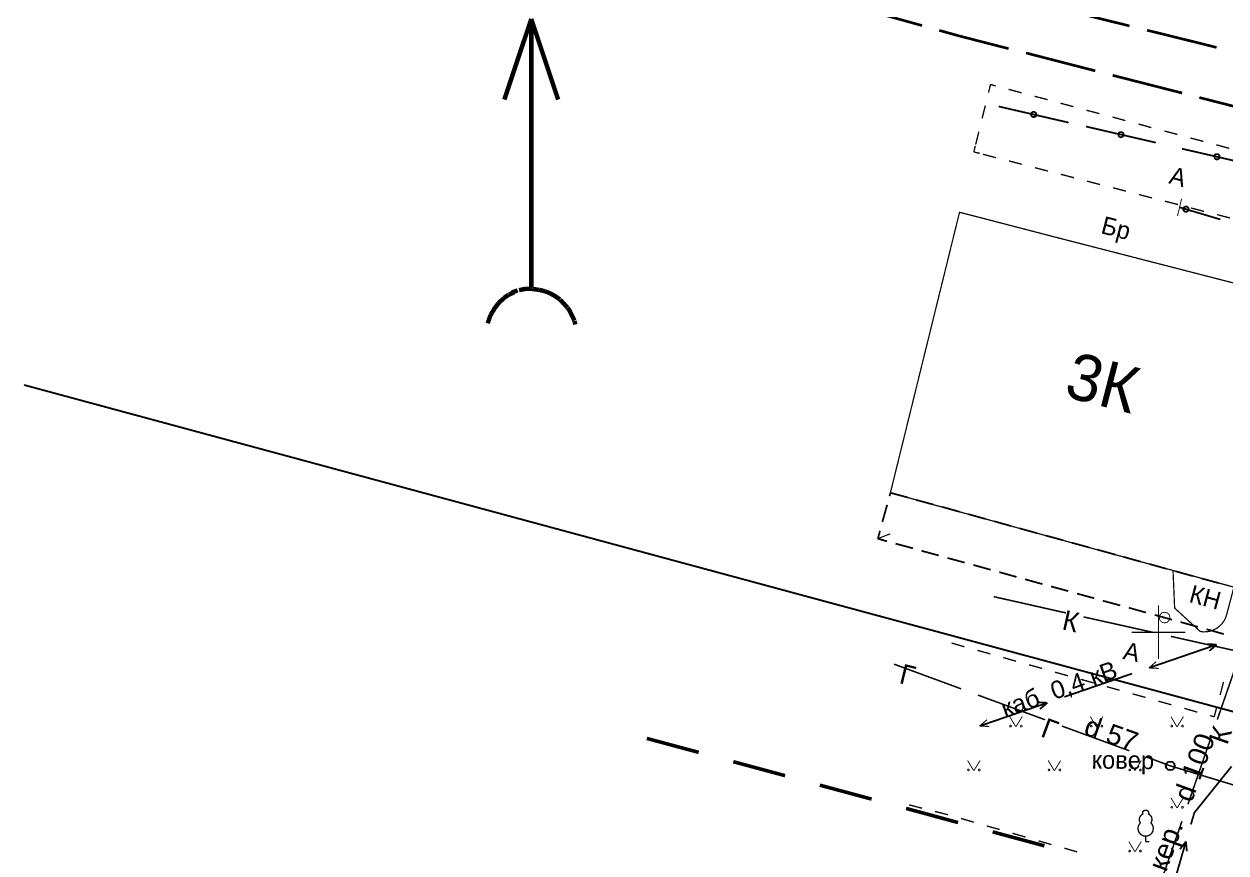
# Model space of a CAD drawing. Extents: x -2634 to -2115, y -2142 to -1393.
# Drawn here: x -2563.3 to -2496.2, y -1762.3 to -1716 of the extents above; entities that cross this region are included whole.
import ezdxf

# ---------------------------------------------------------------- set-up
doc = ezdxf.new("R2010")
doc.units = 0
doc.header["$MEASUREMENT"] = 0
for name, color, linetype in [('500_Дополн-Бордюры__п', 7, 'Continuous'), ('500_Дороги-Проезжие_ч', 7, 'Continuous'), ('500_Линии_-Линии_связ', 7, 'Continuous'), ('500_Линии_-Электрокаб', 7, 'Continuous'), ('500_Объект-Опоры', 7, 'Continuous'), ('500_Растит-Газоны__са', 7, 'Continuous'), ('500_Растит-Лес_и_лесо', 7, 'Continuous'), ('500_Строен-Дополнения', 7, 'Continuous'), ('500_Строен-Здания', 7, 'Continuous'), ('500_Трубоп-Водопровод', 7, 'Continuous'), ('500_Трубоп-Газопровод', 7, 'Continuous'), ('500_Трубоп-Канализаци', 7, 'Continuous'), ('500_Трубоп-Смотровые_', 7, 'Continuous'), ('ЗАЯВКИ-Условные_з', 7, 'Continuous'), ('Красные_ли-Красные_ли', 7, 'Continuous'), ('Красные_ли-Линии_регу', 7, 'Continuous')]:
    doc.layers.add(name, color=color, linetype=linetype)
doc.styles.add('TARIAL', font='Arial')

# ---------------------------------------------------------------- blocks, each defined once
blk = doc.blocks.new('block_25')
at = {"layer": '500_Растит-Газоны__са', "color": 0, "const_width": 0.05}
for points in [[(2.35, 3.02), (2.69, 2.45)], [(2.7, 2.45), (3.05, 3.02)], [(0, 0.57), (0.34, 0)], [(0.35, 0), (0.7, 0.57)]]:
    blk.add_lwpolyline(points, dxfattribs=at)
for points in [[(2.4, 2.54), (2.42, 2.53), (2.44, 2.51), (2.45, 2.49), (2.44, 2.46), (2.42, 2.45), (2.4, 2.44), (2.37, 2.45), (2.36, 2.46), (2.35, 2.49), (2.36, 2.51), (2.37, 2.53)], [(3, 2.54), (3.02, 2.53), (3.04, 2.51), (3.05, 2.49), (3.04, 2.46), (3.02, 2.44), (3, 2.44), (2.97, 2.44), (2.96, 2.46), (2.95, 2.49), (2.96, 2.51), (2.97, 2.53)], [(0.05, 0.09), (0.07, 0.08), (0.09, 0.06), (0.1, 0.04), (0.09, 0.01), (0.07, 0), (0.05, -0.01), (0.02, 0), (0.01, 0.01), (0, 0.04), (0.01, 0.06), (0.02, 0.08)], [(0.65, 0.09), (0.68, 0.08), (0.69, 0.06), (0.7, 0.04), (0.69, 0.01), (0.68, -0.01), (0.65, -0.01), (0.63, -0.01), (0.61, 0.01), (0.6, 0.04), (0.61, 0.06), (0.63, 0.08)]]:
    blk.add_lwpolyline(points, close=True, dxfattribs=at)

msp = doc.modelspace()

# ---------------------------------------------------------------- linework, layer by layer
at = {"layer": '500_Дополн-Бордюры__п', "color": 1, "const_width": 0.075}
for points in [[(-2509.38, -1719.4), (-2509.49, -1719.85)], [(-2509.09, -1719.48), (-2509.38, -1719.4)], [(-2507.64, -1719.87), (-2508.37, -1719.67)], [(-2509.67, -1720.58), (-2509.85, -1721.3)], [(-2506.19, -1720.25), (-2506.92, -1720.06)], [(-2504.75, -1720.64), (-2505.47, -1720.45)], [(-2503.3, -1721.03), (-2504.02, -1720.84)], [(-2501.85, -1721.42), (-2502.57, -1721.22)], [(-2500.4, -1721.81), (-2501.12, -1721.61)], [(-2510.03, -1722.03), (-2510.21, -1722.76)], [(-2498.95, -1722.19), (-2499.67, -1722)], [(-2497.5, -1722.58), (-2498.22, -1722.39)], [(-2510.32, -1723.17), (-2509.98, -1723.25)], [(-2510.31, -1723.17), (-2510.23, -1722.83)], [(-2496.05, -1722.97), (-2496.78, -1722.77)], [(-2509.08, -1723.49), (-2509.8, -1723.3)], [(-2507.63, -1723.86), (-2508.35, -1723.67)], [(-2506.17, -1724.24), (-2506.9, -1724.05)], [(-2504.72, -1724.61), (-2505.45, -1724.42)], [(-2503.27, -1724.99), (-2503.99, -1724.8)], [(-2501.82, -1725.36), (-2502.54, -1725.17)], [(-2500.36, -1725.74), (-2501.09, -1725.55)], [(-2498.91, -1726.11), (-2499.64, -1725.92)], [(-2497.46, -1726.49), (-2498.19, -1726.3)], [(-2496.01, -1726.86), (-2496.73, -1726.67)], [(-2511.56, -1750.6), (-2510.84, -1750.81)], [(-2510.11, -1751.01), (-2509.39, -1751.21)], [(-2508.67, -1751.41), (-2507.95, -1751.62)], [(-2507.23, -1751.82), (-2506.5, -1752.02)], [(-2505.78, -1752.23), (-2505.06, -1752.43)], [(-2504.34, -1752.63), (-2503.62, -1752.83)], [(-2496.56, -1753.5), (-2496.37, -1752.77)], [(-2502.89, -1753.04), (-2502.17, -1753.24)], [(-2501.45, -1753.44), (-2500.73, -1753.64)], [(-2500.01, -1753.85), (-2499.28, -1754.05)], [(-2498.56, -1754.25), (-2497.84, -1754.46)], [(-2497.12, -1754.66), (-2496.89, -1754.72)], [(-2496.89, -1754.72), (-2496.76, -1754.22)], [(-2513.93, -1759.64), (-2513.2, -1759.83)], [(-2512.48, -1760.01), (-2511.77, -1760.19)], [(-2511.77, -1760.19), (-2511.75, -1760.19)], [(-2511.03, -1760.4), (-2510.31, -1760.61)], [(-2509.59, -1760.82), (-2508.87, -1761.02)], [(-2508.15, -1761.23), (-2507.42, -1761.44)], [(-2506.7, -1761.65), (-2505.98, -1761.86)], [(-2505.26, -1762.06), (-2504.54, -1762.27)]]:
    msp.add_lwpolyline(points, dxfattribs=at)
at = {"layer": '500_Линии_-Линии_связ', "color": 0}
for points, const_width in [([(-2508.92, -1720.63), (-2505.02, -1721.53)], 0.1), ([(-2504.05, -1721.75), (-2500.15, -1722.65)], 0.1), ([(-2498.69, -1722.99), (-2494.87, -1723.87)], 0.1), ([(-2498.71, -1725.78), (-2498.94, -1726.75)], 0.05), ([(-2496.55, -1726.94), (-2498.83, -1726.26)], 0.1), ([(-2498.83, -1726.26), (-2498.11, -1726.48)], 0.1)]:
    msp.add_lwpolyline(points, dxfattribs=dict(at, const_width=const_width))
at = {"layer": '500_Линии_-Линии_связ', "color": 0, "const_width": 0.1}
for points in [[(-2506.94, -1720.93), (-2506.87, -1720.97), (-2506.83, -1721.03), (-2506.82, -1721.11), (-2506.86, -1721.18), (-2506.93, -1721.22), (-2507, -1721.22), (-2507.07, -1721.19), (-2507.11, -1721.12), (-2507.12, -1721.04), (-2507.08, -1720.98), (-2507.01, -1720.93)], [(-2502.06, -1722.06), (-2502, -1722.09), (-2501.95, -1722.16), (-2501.95, -1722.23), (-2501.99, -1722.3), (-2502.05, -1722.34), (-2502.13, -1722.35), (-2502.2, -1722.31), (-2502.24, -1722.25), (-2502.24, -1722.17), (-2502.21, -1722.1), (-2502.14, -1722.06)], [(-2496.7, -1723.29), (-2496.64, -1723.33), (-2496.59, -1723.39), (-2496.59, -1723.47), (-2496.63, -1723.54), (-2496.69, -1723.58), (-2496.77, -1723.58), (-2496.84, -1723.55), (-2496.88, -1723.48), (-2496.88, -1723.4), (-2496.85, -1723.33), (-2496.78, -1723.29)], [(-2498.51, -1726.51), (-2498.58, -1726.47), (-2498.62, -1726.4), (-2498.61, -1726.33), (-2498.57, -1726.26), (-2498.5, -1726.22), (-2498.43, -1726.22), (-2498.36, -1726.27), (-2498.32, -1726.33), (-2498.33, -1726.41), (-2498.37, -1726.48), (-2498.44, -1726.51)]]:
    msp.add_lwpolyline(points, close=True, dxfattribs=at)
at = {"layer": '500_Линии_-Электрокаб', "color": 1}
for points, const_width in [([(-2500.53, -1751.99), (-2496.75, -1750.69)], 0.1), ([(-2497.29, -1750.66), (-2496.75, -1750.69)], 0.1), ([(-2497.16, -1751.04), (-2496.75, -1750.69)], 0.1), ([(-2500.53, -1751.99), (-2500.13, -1751.64)], 0.06), ([(-2500.53, -1751.99), (-2500, -1752.02)], 0.06), ([(-2505.26, -1753.61), (-2501.48, -1752.31)], 0.1), ([(-2509.99, -1755.24), (-2506.21, -1753.94)], 0.1), ([(-2506.75, -1753.91), (-2506.21, -1753.94)], 0.1), ([(-2506.62, -1754.29), (-2506.21, -1753.94)], 0.1), ([(-2509.99, -1755.24), (-2509.58, -1754.89)], 0.06), ([(-2509.99, -1755.24), (-2509.45, -1755.26)], 0.06), ([(-2498, -1760.08), (-2495.92, -1757.49)], 0.1), ([(-2498.19, -1760.73), (-2498, -1760.08)], 0.1), ([(-2499.58, -1765.53), (-2498.47, -1761.69)], 0.1), ([(-2498.8, -1762.12), (-2498.47, -1761.69)], 0.1), ([(-2498.42, -1762.23), (-2498.47, -1761.69)], 0.1)]:
    msp.add_lwpolyline(points, dxfattribs=dict(at, const_width=const_width))
at = {"layer": '500_Объект-Опоры', "color": 1, "const_width": 0.05}
msp.add_lwpolyline([(-2499.66, -1748.88), (-2499.51, -1748.92), (-2499.4, -1749.03), (-2499.36, -1749.18), (-2499.4, -1749.33), (-2499.51, -1749.44), (-2499.66, -1749.48), (-2499.81, -1749.44), (-2499.92, -1749.33), (-2499.96, -1749.18), (-2499.92, -1749.03), (-2499.81, -1748.92)], close=True, dxfattribs=at)
at = {"layer": '500_Растит-Лес_и_лесо', "color": 94, "const_width": 0.075}
msp.add_lwpolyline([(-2500.72, -1761.39), (-2500.8, -1761.38), (-2500.88, -1761.36), (-2500.93, -1761.33), (-2500.99, -1761.29), (-2501.02, -1761.26), (-2501.07, -1761.21), (-2501.1, -1761.15), (-2501.12, -1761.1), (-2501.14, -1761.03), (-2501.14, -1760.96), (-2501.14, -1760.9), (-2501.13, -1760.84), (-2501.1, -1760.78), (-2501.08, -1760.74), (-2501.05, -1760.69), (-2501.01, -1760.65), (-2501.04, -1760.6), (-2501.06, -1760.55), (-2501.07, -1760.49), (-2501.07, -1760.43), (-2501.06, -1760.37), (-2501.04, -1760.32), (-2501.01, -1760.27), (-2500.97, -1760.22), (-2500.93, -1760.18), (-2500.88, -1760.15), (-2500.89, -1760.11), (-2500.89, -1760.08), (-2500.88, -1760.03), (-2500.85, -1759.99), (-2500.82, -1759.97), (-2500.77, -1759.95), (-2500.74, -1759.94), (-2500.71, -1759.94), (-2500.67, -1759.94), (-2500.63, -1759.96), (-2500.59, -1759.99), (-2500.56, -1760.03), (-2500.55, -1760.07), (-2500.54, -1760.11), (-2500.54, -1760.14), (-2500.55, -1760.16), (-2500.5, -1760.18), (-2500.47, -1760.22), (-2500.44, -1760.25), (-2500.41, -1760.28), (-2500.39, -1760.32), (-2500.38, -1760.37), (-2500.37, -1760.42), (-2500.37, -1760.47), (-2500.37, -1760.52), (-2500.38, -1760.56), (-2500.4, -1760.6), (-2500.42, -1760.65), (-2500.4, -1760.68), (-2500.36, -1760.73), (-2500.33, -1760.78), (-2500.31, -1760.85), (-2500.29, -1760.91), (-2500.29, -1760.97), (-2500.3, -1761.02), (-2500.31, -1761.09), (-2500.33, -1761.15), (-2500.37, -1761.21), (-2500.41, -1761.26), (-2500.47, -1761.31), (-2500.53, -1761.34), (-2500.6, -1761.37), (-2500.67, -1761.38)], close=True, dxfattribs=at)
for points in [[(-2500.72, -1761.69), (-2500.72, -1761.39)], [(-2500.52, -1761.69), (-2500.72, -1761.69)]]:
    msp.add_lwpolyline(points, dxfattribs=at)
at = {"layer": '500_Строен-Дополнения', "color": 0}
for points, const_width in [([(-2515.02, -1742.4), (-2514.97, -1742.21)], 0.1), ([(-2514.97, -1742.21), (-2514, -1742.47)], 0.1), ([(-2513.52, -1742.61), (-2512.56, -1742.87)], 0.1), ([(-2515.42, -1743.84), (-2515.15, -1742.88)], 0.1), ([(-2512.07, -1743), (-2511.11, -1743.27)], 0.1), ([(-2510.63, -1743.4), (-2509.66, -1743.67)], 0.1), ([(-2509.18, -1743.8), (-2508.22, -1744.07)], 0.1), ([(-2515.67, -1744.77), (-2515.55, -1744.33)], 0.1), ([(-2515.67, -1744.77), (-2514.98, -1744.5)], 0.065), ([(-2507.74, -1744.2), (-2506.77, -1744.47)], 0.1), ([(-2506.29, -1744.6), (-2505.33, -1744.86)], 0.1), ([(-2515.16, -1744.92), (-2515.67, -1744.77)], 0.1), ([(-2515.67, -1744.77), (-2515.24, -1744.89)], 0.065), ([(-2513.71, -1745.31), (-2514.68, -1745.05)], 0.1), ([(-2504.84, -1745), (-2503.88, -1745.26)], 0.1), ([(-2503.4, -1745.39), (-2502.43, -1745.66)], 0.1), ([(-2512.27, -1745.71), (-2513.23, -1745.45)], 0.1), ([(-2510.82, -1746.11), (-2511.78, -1745.85)], 0.1), ([(-2501.95, -1745.79), (-2500.99, -1746.06)], 0.1), ([(-2509.37, -1746.51), (-2510.34, -1746.24)], 0.1), ([(-2507.93, -1746.91), (-2508.89, -1746.64)], 0.1), ([(-2500.5, -1746.19), (-2499.54, -1746.46)], 0.1), ([(-2499.06, -1746.59), (-2498.09, -1746.86)], 0.1), ([(-2506.48, -1747.31), (-2507.45, -1747.04)], 0.1), ([(-2497.61, -1746.99), (-2496.65, -1747.25)], 0.1), ([(-2505.04, -1747.7), (-2506, -1747.44)], 0.1), ([(-2503.59, -1748.1), (-2504.55, -1747.84)], 0.1), ([(-2502.14, -1748.5), (-2503.11, -1748.24)], 0.1), ([(-2500.7, -1748.9), (-2501.66, -1748.63)], 0.1), ([(-2499.25, -1749.3), (-2500.21, -1749.03)], 0.1), ([(-2497.8, -1749.7), (-2498.77, -1749.43)], 0.1), ([(-2496.36, -1750.1), (-2497.32, -1749.83)], 0.1)]:
    msp.add_lwpolyline(points, dxfattribs=dict(at, const_width=const_width))
at = {"layer": '500_Строен-Здания', "color": 0, "const_width": 0.07}
for points in [[(-2511.11, -1726.54), (-2509.83, -1726.87), (-2506.26, -1727.8), (-2493.91, -1730.98), (-2493.65, -1731.05), (-2491.92, -1731.5), (-2491.67, -1731.56), (-2490.96, -1731.75), (-2491.04, -1732.04), (-2491.13, -1732.34), (-2491.72, -1734.65), (-2491.8, -1734.99), (-2493.42, -1741.33), (-2494.18, -1744.3), (-2495.05, -1747.69), (-2495.79, -1747.48), (-2496.24, -1747.36), (-2499.19, -1746.55), (-2500.77, -1746.12), (-2507.39, -1744.3), (-2509.66, -1743.67), (-2512.47, -1742.9), (-2514.56, -1742.32), (-2514.97, -1742.21)], [(-2495.79, -1747.48), (-2496.19, -1748.99), (-2496.25, -1749.18), (-2496.34, -1749.36), (-2496.46, -1749.52), (-2496.59, -1749.66), (-2496.75, -1749.78), (-2496.93, -1749.87), (-2497.12, -1749.94), (-2497.31, -1749.97), (-2497.51, -1749.98), (-2497.68, -1749.95), (-2499.1, -1748.65), (-2499.19, -1746.55)]]:
    msp.add_lwpolyline(points, close=True, dxfattribs=at)
at = {"layer": '500_Трубоп-Водопровод', "color": 94, "const_width": 0.15}
for points in [[(-2517.06, -1715.04), (-2513.2, -1716.11)], [(-2512.24, -1716.38), (-2511.13, -1716.69)], [(-2511.13, -1716.69), (-2508.37, -1717.4)], [(-2507.4, -1717.64), (-2503.53, -1718.64)], [(-2502.56, -1718.89), (-2498.68, -1719.88)], [(-2497.72, -1720.13), (-2493.84, -1721.12)]]:
    msp.add_lwpolyline(points, dxfattribs=at)
at = {"layer": '500_Трубоп-Газопровод', "color": 5, "const_width": 0.085}
for points in [[(-2514.77, -1751.78), (-2511.02, -1753.16)], [(-2510.08, -1753.51), (-2506.33, -1754.89)], [(-2505.39, -1755.24), (-2501.63, -1756.62)], [(-2500.7, -1756.96), (-2499.35, -1757.46)], [(-2499.35, -1757.46), (-2500.05, -1757.2)], [(-2499.35, -1757.46), (-2495.52, -1758.62)]]:
    msp.add_lwpolyline(points, dxfattribs=at)
at = {"layer": '500_Трубоп-Канализаци', "color": 34}
for points, const_width in [([(-2505.5, -1715.17), (-2501.62, -1716.13)], 0.15), ([(-2500.64, -1716.37), (-2496.76, -1717.33)], 0.15), ([(-2509.2, -1748.01), (-2508.47, -1748.18)], 0.085), ([(-2505.17, -1748.92), (-2509.07, -1748.04)], 0.085), ([(-2500.29, -1750.01), (-2504.19, -1749.14)], 0.085), ([(-2495.41, -1751.1), (-2499.31, -1750.23)], 0.085), ([(-2495.41, -1751.1), (-2496.72, -1754.88)], 0.085), ([(-2497.05, -1755.83), (-2498.36, -1759.61)], 0.085), ([(-2498.69, -1760.55), (-2500, -1764.33)], 0.085)]:
    msp.add_lwpolyline(points, dxfattribs=dict(at, const_width=const_width))
at = {"layer": '500_Трубоп-Смотровые_', "color": 0}
msp.add_lwpolyline([(-2499.35, -1757.21), (-2499.22, -1757.24), (-2499.13, -1757.34), (-2499.1, -1757.46), (-2499.13, -1757.59), (-2499.22, -1757.68), (-2499.35, -1757.71), (-2499.47, -1757.68), (-2499.56, -1757.59), (-2499.6, -1757.46), (-2499.56, -1757.34), (-2499.47, -1757.24)], close=True, dxfattribs=at)
at = {"layer": 'ЗАЯВКИ-Условные_з', "color": 0, "const_width": 0.25}
for points in [[(-2536.52, -1720.241), (-2535.02, -1715.741)], [(-2535.02, -1730.741), (-2535.02, -1715.741)], [(-2533.52, -1720.241), (-2535.02, -1715.741)], [(-2536.85, -1731.621), (-2536.57, -1731.351)], [(-2536.57, -1731.341), (-2536.28, -1731.141)], [(-2536.27, -1731.141), (-2535.98, -1731.011)], [(-2536.12, -1731.031), (-2535.78, -1730.901)], [(-2535.7, -1730.891), (-2535.32, -1730.811)], [(-2534.98, -1730.821), (-2535.34, -1730.821)], [(-2534.6, -1730.871), (-2534.97, -1730.821)], [(-2534.26, -1730.951), (-2534.59, -1730.871)], [(-2533.95, -1731.071), (-2534.26, -1730.951)], [(-2533.64, -1731.251), (-2533.96, -1731.071)], [(-2533.42, -1731.411), (-2533.65, -1731.251)], [(-2537.3, -1732.291), (-2537.09, -1731.951)], [(-2537.1, -1731.951), (-2536.85, -1731.621)], [(-2533.21, -1731.641), (-2533.41, -1731.421)], [(-2533, -1731.861), (-2533.21, -1731.631)], [(-2532.83, -1732.121), (-2532.99, -1731.871)], [(-2537.45, -1732.741), (-2537.3, -1732.291)], [(-2532.71, -1732.381), (-2532.84, -1732.121)], [(-2532.61, -1732.591), (-2532.71, -1732.381)], [(-2532.56, -1732.811), (-2532.61, -1732.611)]]:
    msp.add_lwpolyline(points, dxfattribs=at)
at = {"layer": 'ЗАЯВКИ-Условные_з', "color": 98, "const_width": 0.065}
for points in [[(-2500, -1751.5), (-2500, -1748.5)], [(-2498.5, -1750), (-2501.5, -1750)]]:
    msp.add_lwpolyline(points, dxfattribs=at)
at = {"layer": 'Красные_ли-Красные_ли', "color": 12}
msp.add_line((-2563.339, -1736.17), (-2481.16, -1758.39), dxfattribs=at)
at = {"layer": 'Красные_ли-Линии_регу', "color": 0, "const_width": 0.2}
for points in [[(-2525.67, -1756.71), (-2528.57, -1755.93)], [(-2520.85, -1758.01), (-2523.74, -1757.23)], [(-2516.02, -1759.32), (-2518.91, -1758.54)], [(-2511.19, -1760.63), (-2514.09, -1759.84)], [(-2506.37, -1761.93), (-2509.26, -1761.15)]]:
    msp.add_lwpolyline(points, dxfattribs=at)

# ---------------------------------------------------------------- block references
at = {"layer": '500_Растит-Газоны__са'}
for p in [(-2510.66, -1757.73), (-2506.16, -1757.73), (-2501.66, -1757.73), (-2501.66, -1762.26)]:
    msp.add_blockref('block_25', p, dxfattribs=at)

# ---------------------------------------------------------------- texts
at = {"layer": '500_Дороги-Проезжие_ч', "color": 0}
for s, rotation, p in [('А', 344.48, (-2499.47, -1724.91)), ('Бр', 345.44, (-2503.27, -1727.7)), ('А', 347.01, (-2502.03, -1751.48))]:
    msp.add_text(s, height=0.99, rotation=rotation, dxfattribs=at).set_placement(p)
at = {"layer": '500_Линии_-Электрокаб', "color": 0, "style": 'TARIAL'}
msp.add_text(' каб  0,4 кВ', height=0.99, rotation=19.65, dxfattribs=at).set_placement((-2508.94, -1754.9))
at = {"layer": '500_Строен-Здания', "color": 5}
for s, height, rotation, p in [('3К', 2.59, 345.5, (-2505.35, -1736.81)), ('КН', 0.99, 344.98, (-2498.35, -1748.3))]:
    msp.add_text(s, height=height, rotation=rotation, dxfattribs=at).set_placement(p)
at = {"layer": '500_Трубоп-Газопровод', "color": 5}
for rotation, p in [(346.23, (-2514.53, -1752.83)), (339.68, (-2506.64, -1755.8))]:
    msp.add_text('Г', height=1.11, rotation=rotation, dxfattribs=at).set_placement(p)
at = {"layer": '500_Трубоп-Газопровод', "color": 5, "style": 'TARIAL'}
msp.add_text('d 57  ', height=1.11, rotation=340.3, dxfattribs=at).set_placement((-2504.24, -1755.68))
at = {"layer": '500_Трубоп-Канализаци', "color": 14}
for rotation, p in [(347.56, (-2505.44, -1749.83)), (70.43, (-2496.17, -1756.34))]:
    msp.add_text('К', height=1.11, rotation=rotation, dxfattribs=at).set_placement(p)
at = {"layer": '500_Трубоп-Канализаци', "color": 14, "style": 'TARIAL'}
msp.add_text('кер.   d 100 ', height=1.11, rotation=69.9, dxfattribs=at).set_placement((-2499.57, -1763.43))
at = {"layer": '500_Трубоп-Смотровые_', "color": 5}
msp.add_text('ковер', height=0.99, rotation=359.33, dxfattribs=at).set_placement((-2503.74, -1757.61))

doc.saveas('drawing.dxf')
